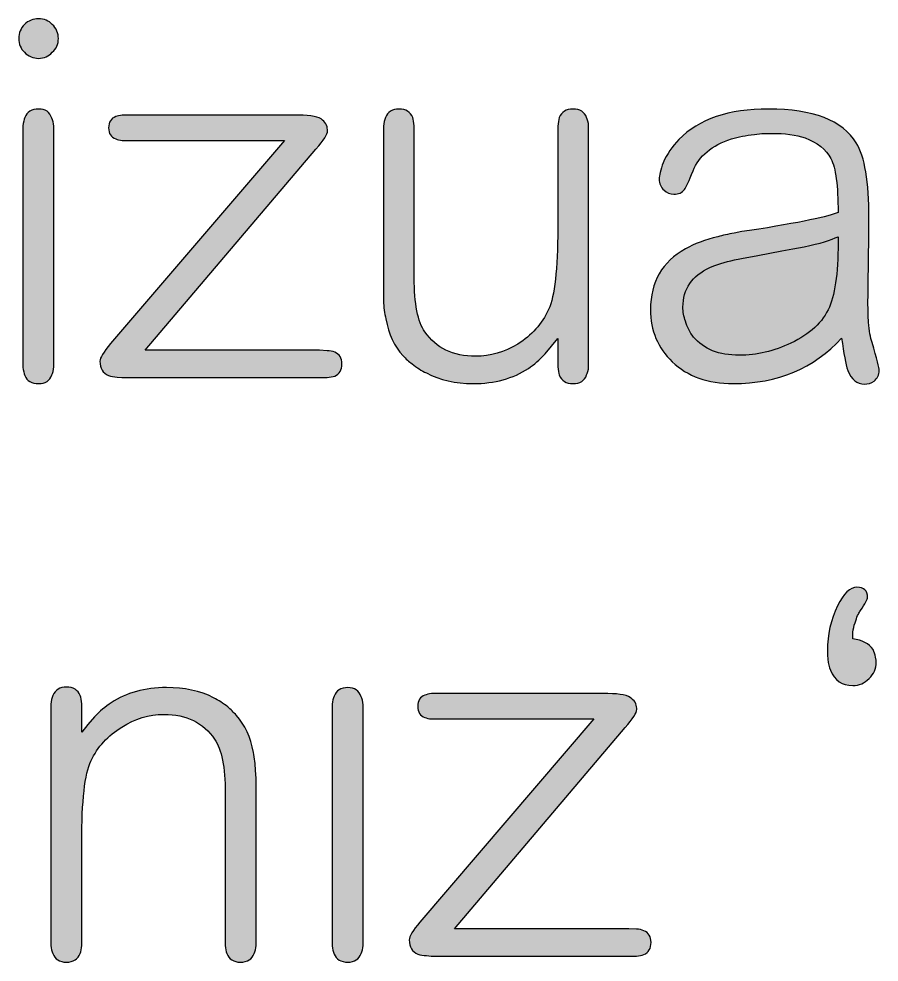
# Model space of a CAD drawing. Header units: centimetres. Extents: x -18.6 to 18.8, y -13 to 11.8.
# Drawn here: x -12.223 to -11.633, y -11.728 to -11.082 of the extents above; entities that cross this region are included whole.
import ezdxf

# ---------------------------------------------------------------- set-up
doc = ezdxf.new("R2010")
doc.units = ezdxf.units.CM
doc.header["$MEASUREMENT"] = 0
doc.layers.add('Layer 1', color=7, linetype='Continuous')

msp = doc.modelspace()

# ---------------------------------------------------------------- hatches: boundary and pattern name
at = {"layer": 'Layer 1', "true_color": 0x373435}
h = msp.add_hatch(color=250, dxfattribs=at)
edge = h.paths.add_edge_path()
edge.add_spline(control_points=[(-12.19565, -11.09508), (-12.19565, -11.09878), (-12.19705, -11.10191), (-12.19983, -11.10446), (-12.20238, -11.10723), (-12.20549, -11.10862), (-12.2092, -11.10862), (-12.21292, -11.10862), (-12.21616, -11.10723), (-12.21894, -11.10446), (-12.22149, -11.10191), (-12.22276, -11.09878), (-12.22276, -11.09508), (-12.22276, -11.09114), (-12.22149, -11.0879), (-12.21894, -11.08536), (-12.21616, -11.08281), (-12.21292, -11.08154), (-12.2092, -11.08154), (-12.20549, -11.08154), (-12.20238, -11.08281), (-12.19983, -11.08536), (-12.19705, -11.08814), (-12.19565, -11.09138), (-12.19565, -11.09508)], knot_values=[0, 0, 0, 0, 0.125, 0.125, 0.125, 0.25, 0.25, 0.25, 0.375, 0.375, 0.375, 0.5, 0.5, 0.5, 0.625, 0.625, 0.625, 0.75, 0.75, 0.75, 0.875, 0.875, 0.875, 1, 1, 1, 1], degree=3, periodic=1)
h = msp.add_hatch(color=250, dxfattribs=at)
edge = h.paths.add_edge_path()
edge.add_spline(control_points=[(-12.19878, -11.32013), (-12.19902, -11.32245), (-12.19948, -11.32429), (-12.20017, -11.32568), (-12.20156, -11.32962), (-12.20457, -11.33158), (-12.2092, -11.33158), (-12.21408, -11.33158), (-12.2172, -11.32974), (-12.2186, -11.32603), (-12.21929, -11.32442), (-12.21975, -11.32256), (-12.21998, -11.32047), (-12.21998, -11.32047), (-12.21998, -11.15482), (-12.21998, -11.15482), (-12.21975, -11.1525), (-12.21929, -11.15065), (-12.2186, -11.14925), (-12.2172, -11.14532), (-12.21408, -11.14335), (-12.2092, -11.14335), (-12.20457, -11.14335), (-12.20156, -11.14544), (-12.20017, -11.14961), (-12.19948, -11.15099), (-12.19902, -11.15285), (-12.19878, -11.15516), (-12.19878, -11.15516), (-12.19878, -11.32013), (-12.19878, -11.32013)], knot_values=[0, 0, 0, 0, 0.1, 0.1, 0.1, 0.2, 0.2, 0.2, 0.3, 0.3, 0.3, 0.4, 0.4, 0.4, 0.5, 0.5, 0.5, 0.6, 0.6, 0.6, 0.7, 0.7, 0.7, 0.8, 0.8, 0.8, 0.9, 0.9, 0.9, 1, 1, 1, 1], degree=3, periodic=1)
h = msp.add_hatch(color=250, dxfattribs=at)
edge = h.paths.add_edge_path()
edge.add_spline(control_points=[(-12.15187, -11.16488), (-12.15372, -11.16466), (-12.15523, -11.1643), (-12.15638, -11.16385), (-12.15963, -11.16269), (-12.16125, -11.16014), (-12.16125, -11.1562), (-12.16125, -11.15227), (-12.15963, -11.14972), (-12.15638, -11.14856), (-12.15523, -11.1481), (-12.15372, -11.14775), (-12.15187, -11.14752), (-12.15187, -11.14752), (-12.03092, -11.14752), (-12.03092, -11.14752), (-12.02235, -11.14752), (-12.01691, -11.14868), (-12.01459, -11.15099), (-12.01343, -11.15192), (-12.01251, -11.15308), (-12.01181, -11.15446), (-12.01135, -11.15585), (-12.01112, -11.15713), (-12.01112, -11.15829), (-12.01112, -11.16061), (-12.01378, -11.16477), (-12.0191, -11.17079), (-12.0191, -11.17079), (-12.13622, -11.30866), (-12.13622, -11.30866), (-12.13622, -11.30866), (-12.01667, -11.30866), (-12.01667, -11.30866), (-12.01667, -11.30866), (-12.01146, -11.30902), (-12.01146, -11.30902), (-12.00938, -11.30902), (-12.00765, -11.30936), (-12.00626, -11.31006), (-12.00301, -11.31145), (-12.00138, -11.31411), (-12.00138, -11.31805), (-12.00138, -11.32221), (-12.00301, -11.32499), (-12.00626, -11.32638), (-12.00765, -11.32684), (-12.00938, -11.32719), (-12.01146, -11.32742), (-12.01146, -11.32742), (-12.15222, -11.32742), (-12.15222, -11.32742), (-12.15222, -11.32742), (-12.15535, -11.32708), (-12.15535, -11.32708), (-12.15766, -11.32708), (-12.15963, -11.32673), (-12.16125, -11.32603), (-12.16519, -11.32442), (-12.16717, -11.32117), (-12.16717, -11.31631), (-12.16717, -11.314), (-12.16472, -11.30994), (-12.15986, -11.30416), (-12.15986, -11.30416), (-12.04066, -11.16488), (-12.04066, -11.16488), (-12.04066, -11.16488), (-12.15187, -11.16488), (-12.15187, -11.16488)], knot_values=[0, 0, 0, 0, 0.043478, 0.043478, 0.043478, 0.086957, 0.086957, 0.086957, 0.130435, 0.130435, 0.130435, 0.173913, 0.173913, 0.173913, 0.217391, 0.217391, 0.217391, 0.26087, 0.26087, 0.26087, 0.304348, 0.304348, 0.304348, 0.347826, 0.347826, 0.347826, 0.391304, 0.391304, 0.391304, 0.434783, 0.434783, 0.434783, 0.478261, 0.478261, 0.478261, 0.521739, 0.521739, 0.521739, 0.565217, 0.565217, 0.565217, 0.608696, 0.608696, 0.608696, 0.652174, 0.652174, 0.652174, 0.695652, 0.695652, 0.695652, 0.73913, 0.73913, 0.73913, 0.782609, 0.782609, 0.782609, 0.826087, 0.826087, 0.826087, 0.869565, 0.869565, 0.869565, 0.913043, 0.913043, 0.913043, 0.956522, 0.956522, 0.956522, 1, 1, 1, 1], degree=3, periodic=1)
h = msp.add_hatch(color=250, dxfattribs=at)
edge = h.paths.add_edge_path()
edge.add_spline(control_points=[(-11.97288, -11.15516), (-11.97265, -11.15285), (-11.97219, -11.15088), (-11.97149, -11.14925), (-11.96988, -11.14532), (-11.96675, -11.14335), (-11.96211, -11.14335), (-11.95748, -11.14335), (-11.95435, -11.14532), (-11.95273, -11.14925), (-11.95227, -11.15065), (-11.95192, -11.1525), (-11.95169, -11.15482), (-11.95169, -11.15482), (-11.95169, -11.259), (-11.95169, -11.259), (-11.95169, -11.27683), (-11.94925, -11.28922), (-11.94439, -11.29616), (-11.93674, -11.30728), (-11.92515, -11.31284), (-11.90964, -11.31284), (-11.89944, -11.31284), (-11.88983, -11.31006), (-11.88078, -11.3045), (-11.87129, -11.29848), (-11.86422, -11.29061), (-11.85958, -11.28088), (-11.85542, -11.27163), (-11.85333, -11.2531), (-11.85333, -11.22532), (-11.85333, -11.22532), (-11.85333, -11.15516), (-11.85333, -11.15516), (-11.8531, -11.15285), (-11.85276, -11.15088), (-11.85229, -11.14925), (-11.85067, -11.14532), (-11.84755, -11.14335), (-11.8429, -11.14335), (-11.83804, -11.14335), (-11.83491, -11.14532), (-11.83353, -11.14925), (-11.83283, -11.15065), (-11.83237, -11.1525), (-11.83214, -11.15482), (-11.83214, -11.15482), (-11.83214, -11.32013), (-11.83214, -11.32013), (-11.83237, -11.32245), (-11.83283, -11.32429), (-11.83353, -11.32568), (-11.83491, -11.32962), (-11.83804, -11.33158), (-11.8429, -11.33158), (-11.84755, -11.33158), (-11.85067, -11.32962), (-11.85229, -11.32568), (-11.85276, -11.32429), (-11.8531, -11.32245), (-11.85333, -11.32013), (-11.85333, -11.32013), (-11.85333, -11.30068), (-11.85333, -11.30068), (-11.85333, -11.30068), (-11.8575, -11.30589), (-11.8575, -11.30589), (-11.8575, -11.30589), (-11.86203, -11.3111), (-11.86203, -11.3111), (-11.86573, -11.31527), (-11.86955, -11.31863), (-11.87348, -11.32117), (-11.88391, -11.32811), (-11.89655, -11.33158), (-11.91137, -11.33158), (-11.92342, -11.33158), (-11.93408, -11.32916), (-11.94334, -11.32429), (-11.94682, -11.32268), (-11.95006, -11.32059), (-11.95308, -11.31805), (-11.9554, -11.31642), (-11.95748, -11.31457), (-11.95933, -11.31248), (-11.96536, -11.30624), (-11.9693, -11.29779), (-11.97115, -11.28713), (-11.97207, -11.28343), (-11.97265, -11.27926), (-11.97288, -11.27463), (-11.97288, -11.27463), (-11.97288, -11.15516), (-11.97288, -11.15516)], knot_values=[0, 0, 0, 0, 0.032258, 0.032258, 0.032258, 0.064516, 0.064516, 0.064516, 0.096774, 0.096774, 0.096774, 0.129032, 0.129032, 0.129032, 0.16129, 0.16129, 0.16129, 0.193548, 0.193548, 0.193548, 0.225806, 0.225806, 0.225806, 0.258065, 0.258065, 0.258065, 0.290323, 0.290323, 0.290323, 0.322581, 0.322581, 0.322581, 0.354839, 0.354839, 0.354839, 0.387097, 0.387097, 0.387097, 0.419355, 0.419355, 0.419355, 0.451613, 0.451613, 0.451613, 0.483871, 0.483871, 0.483871, 0.516129, 0.516129, 0.516129, 0.548387, 0.548387, 0.548387, 0.580645, 0.580645, 0.580645, 0.612903, 0.612903, 0.612903, 0.645161, 0.645161, 0.645161, 0.677419, 0.677419, 0.677419, 0.709677, 0.709677, 0.709677, 0.741935, 0.741935, 0.741935, 0.774194, 0.774194, 0.774194, 0.806452, 0.806452, 0.806452, 0.83871, 0.83871, 0.83871, 0.870968, 0.870968, 0.870968, 0.903226, 0.903226, 0.903226, 0.935484, 0.935484, 0.935484, 0.967742, 0.967742, 0.967742, 1, 1, 1, 1], degree=3, periodic=1)
h = msp.add_hatch(color=250, dxfattribs=at)
edge = h.paths.add_edge_path()
edge.add_spline(control_points=[(-11.66115, -11.2142), (-11.66115, -11.19591), (-11.66277, -11.18364), (-11.66601, -11.17738), (-11.66948, -11.17091), (-11.6754, -11.16616), (-11.68374, -11.16315), (-11.68999, -11.16106), (-11.69763, -11.16003), (-11.70668, -11.16003), (-11.70668, -11.16003), (-11.71189, -11.16003), (-11.71189, -11.16003), (-11.71397, -11.16025), (-11.71617, -11.16049), (-11.71849, -11.16072), (-11.72428, -11.16141), (-11.7295, -11.16246), (-11.73413, -11.16385), (-11.7478, -11.16824), (-11.7566, -11.17554), (-11.76054, -11.18572), (-11.76333, -11.19267), (-11.7653, -11.19695), (-11.76645, -11.19858), (-11.76807, -11.20066), (-11.77051, -11.2017), (-11.77376, -11.2017), (-11.7763, -11.2017), (-11.7785, -11.20077), (-11.78036, -11.19892), (-11.78267, -11.19707), (-11.78383, -11.19453), (-11.78383, -11.19128), (-11.78383, -11.19012), (-11.7836, -11.18862), (-11.78313, -11.18677), (-11.78267, -11.18469), (-11.78197, -11.18248), (-11.78105, -11.18017), (-11.7785, -11.17438), (-11.77491, -11.16906), (-11.77027, -11.16419), (-11.7566, -11.1503), (-11.7361, -11.14335), (-11.70876, -11.14335), (-11.67817, -11.14335), (-11.65814, -11.15111), (-11.64864, -11.16662), (-11.64285, -11.17588), (-11.63995, -11.19314), (-11.63995, -11.21837), (-11.63995, -11.22138), (-11.64006, -11.23099), (-11.64029, -11.24719), (-11.64053, -11.2634), (-11.64064, -11.2729), (-11.64064, -11.27567), (-11.64064, -11.281), (-11.64053, -11.28563), (-11.64029, -11.28956), (-11.63983, -11.29535), (-11.63901, -11.29998), (-11.63786, -11.30345), (-11.63462, -11.31457), (-11.633, -11.32094), (-11.633, -11.32256), (-11.633, -11.32557), (-11.63416, -11.328), (-11.63647, -11.32985), (-11.63856, -11.33124), (-11.64075, -11.33194), (-11.64308, -11.33194), (-11.64817, -11.33194), (-11.65199, -11.32881), (-11.65454, -11.32256), (-11.65593, -11.31839), (-11.65732, -11.31098), (-11.65871, -11.30034), (-11.67772, -11.32117), (-11.70251, -11.33158), (-11.73309, -11.33158), (-11.75047, -11.33158), (-11.76436, -11.32661), (-11.77479, -11.31666), (-11.78475, -11.30716), (-11.78974, -11.29524), (-11.78974, -11.28088), (-11.78974, -11.2619), (-11.78174, -11.24801), (-11.76575, -11.23921), (-11.75973, -11.23574), (-11.75232, -11.23296), (-11.74351, -11.23087), (-11.74026, -11.22995), (-11.73657, -11.22914), (-11.73239, -11.22845), (-11.73239, -11.22845), (-11.72717, -11.2274), (-11.72717, -11.2274), (-11.72717, -11.2274), (-11.72196, -11.22671), (-11.72196, -11.22671), (-11.68699, -11.22114), (-11.66671, -11.21698), (-11.66115, -11.2142)], knot_values=[0, 0, 0, 0, 0.028571, 0.028571, 0.028571, 0.057143, 0.057143, 0.057143, 0.085714, 0.085714, 0.085714, 0.114286, 0.114286, 0.114286, 0.142857, 0.142857, 0.142857, 0.171429, 0.171429, 0.171429, 0.2, 0.2, 0.2, 0.228571, 0.228571, 0.228571, 0.257143, 0.257143, 0.257143, 0.285714, 0.285714, 0.285714, 0.314286, 0.314286, 0.314286, 0.342857, 0.342857, 0.342857, 0.371429, 0.371429, 0.371429, 0.4, 0.4, 0.4, 0.428571, 0.428571, 0.428571, 0.457143, 0.457143, 0.457143, 0.485714, 0.485714, 0.485714, 0.514286, 0.514286, 0.514286, 0.542857, 0.542857, 0.542857, 0.571429, 0.571429, 0.571429, 0.6, 0.6, 0.6, 0.628571, 0.628571, 0.628571, 0.657143, 0.657143, 0.657143, 0.685714, 0.685714, 0.685714, 0.714286, 0.714286, 0.714286, 0.742857, 0.742857, 0.742857, 0.771429, 0.771429, 0.771429, 0.8, 0.8, 0.8, 0.828571, 0.828571, 0.828571, 0.857143, 0.857143, 0.857143, 0.885714, 0.885714, 0.885714, 0.914286, 0.914286, 0.914286, 0.942857, 0.942857, 0.942857, 0.971429, 0.971429, 0.971429, 1, 1, 1, 1], degree=3, periodic=1)
h = msp.add_hatch(color=250, dxfattribs=at)
edge = h.paths.add_edge_path()
edge.add_spline(control_points=[(-11.66115, -11.23087), (-11.66578, -11.23319), (-11.67354, -11.2355), (-11.68443, -11.23782), (-11.68443, -11.23782), (-11.69208, -11.23921), (-11.69208, -11.23921), (-11.69208, -11.23921), (-11.69972, -11.24059), (-11.69972, -11.24059), (-11.69972, -11.24059), (-11.71606, -11.24372), (-11.71606, -11.24372), (-11.71606, -11.24372), (-11.71988, -11.24442), (-11.71988, -11.24442), (-11.71988, -11.24442), (-11.7237, -11.24511), (-11.7237, -11.24511), (-11.7237, -11.24511), (-11.73205, -11.24685), (-11.73205, -11.24685), (-11.73899, -11.24824), (-11.74468, -11.24998), (-11.74908, -11.25206), (-11.76136, -11.25761), (-11.76749, -11.26664), (-11.76749, -11.27914), (-11.76749, -11.28239), (-11.76691, -11.28563), (-11.76575, -11.28887), (-11.7646, -11.29281), (-11.76275, -11.2964), (-11.7602, -11.29964), (-11.75324, -11.30797), (-11.74281, -11.31214), (-11.72891, -11.31214), (-11.71688, -11.31214), (-11.70505, -11.30936), (-11.69347, -11.30381), (-11.68049, -11.29779), (-11.67169, -11.28956), (-11.66705, -11.27914), (-11.66289, -11.26919), (-11.66092, -11.2531), (-11.66115, -11.23087)], knot_values=[0, 0, 0, 0, 0.066667, 0.066667, 0.066667, 0.133333, 0.133333, 0.133333, 0.2, 0.2, 0.2, 0.266667, 0.266667, 0.266667, 0.333333, 0.333333, 0.333333, 0.4, 0.4, 0.4, 0.466667, 0.466667, 0.466667, 0.533333, 0.533333, 0.533333, 0.6, 0.6, 0.6, 0.666667, 0.666667, 0.666667, 0.733333, 0.733333, 0.733333, 0.8, 0.8, 0.8, 0.866667, 0.866667, 0.866667, 0.933333, 0.933333, 0.933333, 1, 1, 1, 1], degree=3, periodic=1)
h = msp.add_hatch(color=250, dxfattribs=at)
edge = h.paths.add_edge_path()
edge.add_spline(control_points=[(-11.65105, -11.50662), (-11.64457, -11.50732), (-11.63993, -11.50975), (-11.63714, -11.51392), (-11.63645, -11.51554), (-11.63588, -11.51728), (-11.63541, -11.51913), (-11.63541, -11.51913), (-11.63506, -11.52121), (-11.63506, -11.52121), (-11.63506, -11.52121), (-11.63506, -11.5226), (-11.63506, -11.5226), (-11.63506, -11.527), (-11.63669, -11.5307), (-11.63993, -11.53371), (-11.64294, -11.53696), (-11.64665, -11.53857), (-11.65105, -11.53857), (-11.65847, -11.53857), (-11.66356, -11.5351), (-11.66634, -11.52815), (-11.66727, -11.52607), (-11.66784, -11.52352), (-11.66808, -11.52052), (-11.66831, -11.51936), (-11.66842, -11.5182), (-11.66842, -11.51704), (-11.66842, -11.51704), (-11.66842, -11.51496), (-11.66842, -11.51496), (-11.66842, -11.50362), (-11.66611, -11.49331), (-11.66148, -11.48405), (-11.65731, -11.47549), (-11.6529, -11.4712), (-11.64826, -11.4712), (-11.64341, -11.4712), (-11.64096, -11.47352), (-11.64096, -11.47815), (-11.64096, -11.47931), (-11.6426, -11.48231), (-11.64584, -11.48718), (-11.6463, -11.48787), (-11.64676, -11.48868), (-11.64723, -11.4896), (-11.64792, -11.491), (-11.6485, -11.4925), (-11.64897, -11.49412), (-11.65058, -11.49829), (-11.65128, -11.50246), (-11.65105, -11.50662)], knot_values=[0, 0, 0, 0, 0.058824, 0.058824, 0.058824, 0.117647, 0.117647, 0.117647, 0.176471, 0.176471, 0.176471, 0.235294, 0.235294, 0.235294, 0.294118, 0.294118, 0.294118, 0.352941, 0.352941, 0.352941, 0.411765, 0.411765, 0.411765, 0.470588, 0.470588, 0.470588, 0.529412, 0.529412, 0.529412, 0.588235, 0.588235, 0.588235, 0.647059, 0.647059, 0.647059, 0.705882, 0.705882, 0.705882, 0.764706, 0.764706, 0.764706, 0.823529, 0.823529, 0.823529, 0.882353, 0.882353, 0.882353, 0.941176, 0.941176, 0.941176, 1, 1, 1, 1], degree=3, periodic=1)
h = msp.add_hatch(color=250, dxfattribs=at)
edge = h.paths.add_edge_path()
edge.add_spline(control_points=[(-12.0601, -11.71674), (-12.06033, -11.71906), (-12.06079, -11.7209), (-12.06149, -11.7223), (-12.06287, -11.72624), (-12.06601, -11.7282), (-12.07087, -11.7282), (-12.07551, -11.7282), (-12.07863, -11.72624), (-12.08026, -11.7223), (-12.08072, -11.7209), (-12.08107, -11.71906), (-12.0813, -11.71674), (-12.0813, -11.71674), (-12.0813, -11.6122), (-12.0813, -11.6122), (-12.0813, -11.59461), (-12.08373, -11.58233), (-12.0886, -11.57539), (-12.09624, -11.56404), (-12.10782, -11.55838), (-12.12336, -11.55838), (-12.13354, -11.55838), (-12.14316, -11.56127), (-12.1522, -11.56706), (-12.16169, -11.57284), (-12.16876, -11.5806), (-12.17339, -11.59033), (-12.17757, -11.59912), (-12.17965, -11.61764), (-12.17965, -11.64589), (-12.17965, -11.64589), (-12.17965, -11.71674), (-12.17965, -11.71674), (-12.17988, -11.71906), (-12.18023, -11.7209), (-12.18069, -11.7223), (-12.18232, -11.72624), (-12.18545, -11.7282), (-12.19008, -11.7282), (-12.19494, -11.7282), (-12.19807, -11.72624), (-12.19946, -11.7223), (-12.20016, -11.7209), (-12.20062, -11.71906), (-12.20085, -11.71674), (-12.20085, -11.71674), (-12.20085, -11.55143), (-12.20085, -11.55143), (-12.20062, -11.54911), (-12.20016, -11.54714), (-12.19946, -11.54552), (-12.19785, -11.54159), (-12.19471, -11.53962), (-12.19008, -11.53962), (-12.18545, -11.53962), (-12.18232, -11.54159), (-12.18069, -11.54552), (-12.18023, -11.54691), (-12.17988, -11.54876), (-12.17965, -11.55107), (-12.17965, -11.55107), (-12.17965, -11.57052), (-12.17965, -11.57052), (-12.17965, -11.57052), (-12.17548, -11.56532), (-12.17548, -11.56532), (-12.17548, -11.56532), (-12.17097, -11.56011), (-12.17097, -11.56011), (-12.16726, -11.55617), (-12.16343, -11.55293), (-12.15949, -11.55038), (-12.14906, -11.54344), (-12.13644, -11.53996), (-12.12161, -11.53996), (-12.10933, -11.53996), (-12.09856, -11.54228), (-12.08929, -11.54691), (-12.08581, -11.54876), (-12.08257, -11.55085), (-12.07957, -11.55317), (-12.07748, -11.55502), (-12.07551, -11.55699), (-12.07365, -11.55907), (-12.06787, -11.56555), (-12.06392, -11.574), (-12.06184, -11.58442), (-12.06114, -11.58836), (-12.06068, -11.59252), (-12.06044, -11.59693), (-12.06044, -11.59693), (-12.0601, -11.60214), (-12.0601, -11.60214), (-12.0601, -11.60214), (-12.0601, -11.71674), (-12.0601, -11.71674)], knot_values=[0, 0, 0, 0, 0.03125, 0.03125, 0.03125, 0.0625, 0.0625, 0.0625, 0.09375, 0.09375, 0.09375, 0.125, 0.125, 0.125, 0.15625, 0.15625, 0.15625, 0.1875, 0.1875, 0.1875, 0.21875, 0.21875, 0.21875, 0.25, 0.25, 0.25, 0.28125, 0.28125, 0.28125, 0.3125, 0.3125, 0.3125, 0.34375, 0.34375, 0.34375, 0.375, 0.375, 0.375, 0.40625, 0.40625, 0.40625, 0.4375, 0.4375, 0.4375, 0.46875, 0.46875, 0.46875, 0.5, 0.5, 0.5, 0.53125, 0.53125, 0.53125, 0.5625, 0.5625, 0.5625, 0.59375, 0.59375, 0.59375, 0.625, 0.625, 0.625, 0.65625, 0.65625, 0.65625, 0.6875, 0.6875, 0.6875, 0.71875, 0.71875, 0.71875, 0.75, 0.75, 0.75, 0.78125, 0.78125, 0.78125, 0.8125, 0.8125, 0.8125, 0.84375, 0.84375, 0.84375, 0.875, 0.875, 0.875, 0.90625, 0.90625, 0.90625, 0.9375, 0.9375, 0.9375, 0.96875, 0.96875, 0.96875, 1, 1, 1, 1], degree=3, periodic=1)
h = msp.add_hatch(color=250, dxfattribs=at)
edge = h.paths.add_edge_path()
edge.add_spline(control_points=[(-11.98677, -11.71674), (-11.987, -11.71906), (-11.98747, -11.7209), (-11.98816, -11.7223), (-11.98955, -11.72624), (-11.99257, -11.7282), (-11.9972, -11.7282), (-12.00206, -11.7282), (-12.00519, -11.72635), (-12.00659, -11.72264), (-12.00728, -11.72103), (-12.00775, -11.71917), (-12.00797, -11.71709), (-12.00797, -11.71709), (-12.00797, -11.55143), (-12.00797, -11.55143), (-12.00775, -11.54911), (-12.00728, -11.54726), (-12.00659, -11.54587), (-12.00519, -11.54193), (-12.00206, -11.53996), (-11.9972, -11.53996), (-11.99257, -11.53996), (-11.98955, -11.54205), (-11.98816, -11.54622), (-11.98747, -11.5476), (-11.987, -11.54946), (-11.98677, -11.55178), (-11.98677, -11.55178), (-11.98677, -11.71674), (-11.98677, -11.71674)], knot_values=[0, 0, 0, 0, 0.1, 0.1, 0.1, 0.2, 0.2, 0.2, 0.3, 0.3, 0.3, 0.4, 0.4, 0.4, 0.5, 0.5, 0.5, 0.6, 0.6, 0.6, 0.7, 0.7, 0.7, 0.8, 0.8, 0.8, 0.9, 0.9, 0.9, 1, 1, 1, 1], degree=3, periodic=1)
h = msp.add_hatch(color=250, dxfattribs=at)
edge = h.paths.add_edge_path()
edge.add_spline(control_points=[(-11.93986, -11.56149), (-11.94171, -11.56127), (-11.94321, -11.56092), (-11.94437, -11.56046), (-11.94762, -11.5593), (-11.94924, -11.55675), (-11.94924, -11.55281), (-11.94924, -11.54888), (-11.94762, -11.54633), (-11.94437, -11.54517), (-11.94321, -11.54471), (-11.94171, -11.54436), (-11.93986, -11.54413), (-11.93986, -11.54413), (-11.81892, -11.54413), (-11.81892, -11.54413), (-11.81034, -11.54413), (-11.8049, -11.54529), (-11.80259, -11.5476), (-11.80142, -11.54854), (-11.8005, -11.54969), (-11.79979, -11.55107), (-11.79934, -11.55247), (-11.7991, -11.55375), (-11.7991, -11.5549), (-11.7991, -11.55722), (-11.80176, -11.56138), (-11.8071, -11.5674), (-11.8071, -11.5674), (-11.92422, -11.70528), (-11.92422, -11.70528), (-11.92422, -11.70528), (-11.80467, -11.70528), (-11.80467, -11.70528), (-11.80467, -11.70528), (-11.79945, -11.70563), (-11.79945, -11.70563), (-11.79737, -11.70563), (-11.79563, -11.70598), (-11.79424, -11.70667), (-11.791, -11.70806), (-11.78938, -11.71072), (-11.78938, -11.71466), (-11.78938, -11.71882), (-11.791, -11.72161), (-11.79424, -11.72299), (-11.79563, -11.72345), (-11.79737, -11.7238), (-11.79945, -11.72403), (-11.79945, -11.72403), (-11.9402, -11.72403), (-11.9402, -11.72403), (-11.9402, -11.72403), (-11.94333, -11.72369), (-11.94333, -11.72369), (-11.94565, -11.72369), (-11.94762, -11.72334), (-11.94924, -11.72264), (-11.95318, -11.72103), (-11.95515, -11.71778), (-11.95515, -11.71292), (-11.95515, -11.71061), (-11.95272, -11.70655), (-11.94784, -11.70077), (-11.94784, -11.70077), (-11.82865, -11.56149), (-11.82865, -11.56149), (-11.82865, -11.56149), (-11.93986, -11.56149), (-11.93986, -11.56149)], knot_values=[0, 0, 0, 0, 0.043478, 0.043478, 0.043478, 0.086957, 0.086957, 0.086957, 0.130435, 0.130435, 0.130435, 0.173913, 0.173913, 0.173913, 0.217391, 0.217391, 0.217391, 0.26087, 0.26087, 0.26087, 0.304348, 0.304348, 0.304348, 0.347826, 0.347826, 0.347826, 0.391304, 0.391304, 0.391304, 0.434783, 0.434783, 0.434783, 0.478261, 0.478261, 0.478261, 0.521739, 0.521739, 0.521739, 0.565217, 0.565217, 0.565217, 0.608696, 0.608696, 0.608696, 0.652174, 0.652174, 0.652174, 0.695652, 0.695652, 0.695652, 0.73913, 0.73913, 0.73913, 0.782609, 0.782609, 0.782609, 0.826087, 0.826087, 0.826087, 0.869565, 0.869565, 0.869565, 0.913043, 0.913043, 0.913043, 0.956522, 0.956522, 0.956522, 1, 1, 1, 1], degree=3, periodic=1)

# ---------------------------------------------------------------- linework, layer by layer
at = {"layer": 'Layer 1', "color": 250}
for points, knots in [([(-12.19565, -11.09508), (-12.19565, -11.09878), (-12.19705, -11.10191), (-12.19983, -11.10446), (-12.20238, -11.10723), (-12.20549, -11.10862), (-12.2092, -11.10862), (-12.21292, -11.10862), (-12.21616, -11.10723), (-12.21894, -11.10446), (-12.22149, -11.10191), (-12.22276, -11.09878), (-12.22276, -11.09508), (-12.22276, -11.09114), (-12.22149, -11.0879), (-12.21894, -11.08536), (-12.21616, -11.08281), (-12.21292, -11.08154), (-12.2092, -11.08154), (-12.20549, -11.08154), (-12.20238, -11.08281), (-12.19983, -11.08536), (-12.19705, -11.08814), (-12.19565, -11.09138), (-12.19565, -11.09508)], [0, 0, 0, 0, 0.125, 0.125, 0.125, 0.25, 0.25, 0.25, 0.375, 0.375, 0.375, 0.5, 0.5, 0.5, 0.625, 0.625, 0.625, 0.75, 0.75, 0.75, 0.875, 0.875, 0.875, 1, 1, 1, 1]), ([(-12.19878, -11.32013), (-12.19902, -11.32245), (-12.19948, -11.32429), (-12.20017, -11.32568), (-12.20156, -11.32962), (-12.20457, -11.33158), (-12.2092, -11.33158), (-12.21408, -11.33158), (-12.2172, -11.32974), (-12.2186, -11.32603), (-12.21929, -11.32442), (-12.21975, -11.32256), (-12.21998, -11.32047), (-12.21998, -11.32047), (-12.21998, -11.15482), (-12.21998, -11.15482), (-12.21975, -11.1525), (-12.21929, -11.15065), (-12.2186, -11.14925), (-12.2172, -11.14532), (-12.21408, -11.14335), (-12.2092, -11.14335), (-12.20457, -11.14335), (-12.20156, -11.14544), (-12.20017, -11.14961), (-12.19948, -11.15099), (-12.19902, -11.15285), (-12.19878, -11.15516), (-12.19878, -11.15516), (-12.19878, -11.32013), (-12.19878, -11.32013)], [0, 0, 0, 0, 0.1, 0.1, 0.1, 0.2, 0.2, 0.2, 0.3, 0.3, 0.3, 0.4, 0.4, 0.4, 0.5, 0.5, 0.5, 0.6, 0.6, 0.6, 0.7, 0.7, 0.7, 0.8, 0.8, 0.8, 0.9, 0.9, 0.9, 1, 1, 1, 1]), ([(-12.15187, -11.16488), (-12.15372, -11.16466), (-12.15523, -11.1643), (-12.15638, -11.16385), (-12.15963, -11.16269), (-12.16125, -11.16014), (-12.16125, -11.1562), (-12.16125, -11.15227), (-12.15963, -11.14972), (-12.15638, -11.14856), (-12.15523, -11.1481), (-12.15372, -11.14775), (-12.15187, -11.14752), (-12.15187, -11.14752), (-12.03092, -11.14752), (-12.03092, -11.14752), (-12.02235, -11.14752), (-12.01691, -11.14868), (-12.01459, -11.15099), (-12.01343, -11.15192), (-12.01251, -11.15308), (-12.01181, -11.15446), (-12.01135, -11.15585), (-12.01112, -11.15713), (-12.01112, -11.15829), (-12.01112, -11.16061), (-12.01378, -11.16477), (-12.0191, -11.17079), (-12.0191, -11.17079), (-12.13622, -11.30866), (-12.13622, -11.30866), (-12.13622, -11.30866), (-12.01667, -11.30866), (-12.01667, -11.30866), (-12.01667, -11.30866), (-12.01146, -11.30902), (-12.01146, -11.30902), (-12.00938, -11.30902), (-12.00765, -11.30936), (-12.00626, -11.31006), (-12.00301, -11.31145), (-12.00138, -11.31411), (-12.00138, -11.31805), (-12.00138, -11.32221), (-12.00301, -11.32499), (-12.00626, -11.32638), (-12.00765, -11.32684), (-12.00938, -11.32719), (-12.01146, -11.32742), (-12.01146, -11.32742), (-12.15222, -11.32742), (-12.15222, -11.32742), (-12.15222, -11.32742), (-12.15535, -11.32708), (-12.15535, -11.32708), (-12.15766, -11.32708), (-12.15963, -11.32673), (-12.16125, -11.32603), (-12.16519, -11.32442), (-12.16717, -11.32117), (-12.16717, -11.31631), (-12.16717, -11.314), (-12.16472, -11.30994), (-12.15986, -11.30416), (-12.15986, -11.30416), (-12.04066, -11.16488), (-12.04066, -11.16488), (-12.04066, -11.16488), (-12.15187, -11.16488), (-12.15187, -11.16488)], [0, 0, 0, 0, 0.043478, 0.043478, 0.043478, 0.086957, 0.086957, 0.086957, 0.130435, 0.130435, 0.130435, 0.173913, 0.173913, 0.173913, 0.217391, 0.217391, 0.217391, 0.26087, 0.26087, 0.26087, 0.304348, 0.304348, 0.304348, 0.347826, 0.347826, 0.347826, 0.391304, 0.391304, 0.391304, 0.434783, 0.434783, 0.434783, 0.478261, 0.478261, 0.478261, 0.521739, 0.521739, 0.521739, 0.565217, 0.565217, 0.565217, 0.608696, 0.608696, 0.608696, 0.652174, 0.652174, 0.652174, 0.695652, 0.695652, 0.695652, 0.73913, 0.73913, 0.73913, 0.782609, 0.782609, 0.782609, 0.826087, 0.826087, 0.826087, 0.869565, 0.869565, 0.869565, 0.913043, 0.913043, 0.913043, 0.956522, 0.956522, 0.956522, 1, 1, 1, 1]), ([(-11.97288, -11.15516), (-11.97265, -11.15285), (-11.97219, -11.15088), (-11.97149, -11.14925), (-11.96988, -11.14532), (-11.96675, -11.14335), (-11.96211, -11.14335), (-11.95748, -11.14335), (-11.95435, -11.14532), (-11.95273, -11.14925), (-11.95227, -11.15065), (-11.95192, -11.1525), (-11.95169, -11.15482), (-11.95169, -11.15482), (-11.95169, -11.259), (-11.95169, -11.259), (-11.95169, -11.27683), (-11.94925, -11.28922), (-11.94439, -11.29616), (-11.93674, -11.30728), (-11.92515, -11.31284), (-11.90964, -11.31284), (-11.89944, -11.31284), (-11.88983, -11.31006), (-11.88078, -11.3045), (-11.87129, -11.29848), (-11.86422, -11.29061), (-11.85958, -11.28088), (-11.85542, -11.27163), (-11.85333, -11.2531), (-11.85333, -11.22532), (-11.85333, -11.22532), (-11.85333, -11.15516), (-11.85333, -11.15516), (-11.8531, -11.15285), (-11.85276, -11.15088), (-11.85229, -11.14925), (-11.85067, -11.14532), (-11.84755, -11.14335), (-11.8429, -11.14335), (-11.83804, -11.14335), (-11.83491, -11.14532), (-11.83353, -11.14925), (-11.83283, -11.15065), (-11.83237, -11.1525), (-11.83214, -11.15482), (-11.83214, -11.15482), (-11.83214, -11.32013), (-11.83214, -11.32013), (-11.83237, -11.32245), (-11.83283, -11.32429), (-11.83353, -11.32568), (-11.83491, -11.32962), (-11.83804, -11.33158), (-11.8429, -11.33158), (-11.84755, -11.33158), (-11.85067, -11.32962), (-11.85229, -11.32568), (-11.85276, -11.32429), (-11.8531, -11.32245), (-11.85333, -11.32013), (-11.85333, -11.32013), (-11.85333, -11.30068), (-11.85333, -11.30068), (-11.85333, -11.30068), (-11.8575, -11.30589), (-11.8575, -11.30589), (-11.8575, -11.30589), (-11.86203, -11.3111), (-11.86203, -11.3111), (-11.86573, -11.31527), (-11.86955, -11.31863), (-11.87348, -11.32117), (-11.88391, -11.32811), (-11.89655, -11.33158), (-11.91137, -11.33158), (-11.92342, -11.33158), (-11.93408, -11.32916), (-11.94334, -11.32429), (-11.94682, -11.32268), (-11.95006, -11.32059), (-11.95308, -11.31805), (-11.9554, -11.31642), (-11.95748, -11.31457), (-11.95933, -11.31248), (-11.96536, -11.30624), (-11.9693, -11.29779), (-11.97115, -11.28713), (-11.97207, -11.28343), (-11.97265, -11.27926), (-11.97288, -11.27463), (-11.97288, -11.27463), (-11.97288, -11.15516), (-11.97288, -11.15516)], [0, 0, 0, 0, 0.032258, 0.032258, 0.032258, 0.064516, 0.064516, 0.064516, 0.096774, 0.096774, 0.096774, 0.129032, 0.129032, 0.129032, 0.16129, 0.16129, 0.16129, 0.193548, 0.193548, 0.193548, 0.225806, 0.225806, 0.225806, 0.258065, 0.258065, 0.258065, 0.290323, 0.290323, 0.290323, 0.322581, 0.322581, 0.322581, 0.354839, 0.354839, 0.354839, 0.387097, 0.387097, 0.387097, 0.419355, 0.419355, 0.419355, 0.451613, 0.451613, 0.451613, 0.483871, 0.483871, 0.483871, 0.516129, 0.516129, 0.516129, 0.548387, 0.548387, 0.548387, 0.580645, 0.580645, 0.580645, 0.612903, 0.612903, 0.612903, 0.645161, 0.645161, 0.645161, 0.677419, 0.677419, 0.677419, 0.709677, 0.709677, 0.709677, 0.741935, 0.741935, 0.741935, 0.774194, 0.774194, 0.774194, 0.806452, 0.806452, 0.806452, 0.83871, 0.83871, 0.83871, 0.870968, 0.870968, 0.870968, 0.903226, 0.903226, 0.903226, 0.935484, 0.935484, 0.935484, 0.967742, 0.967742, 0.967742, 1, 1, 1, 1]), ([(-11.66115, -11.2142), (-11.66115, -11.19591), (-11.66277, -11.18364), (-11.66601, -11.17738), (-11.66948, -11.17091), (-11.6754, -11.16616), (-11.68374, -11.16315), (-11.68999, -11.16106), (-11.69763, -11.16003), (-11.70668, -11.16003), (-11.70668, -11.16003), (-11.71189, -11.16003), (-11.71189, -11.16003), (-11.71397, -11.16025), (-11.71617, -11.16049), (-11.71849, -11.16072), (-11.72428, -11.16141), (-11.7295, -11.16246), (-11.73413, -11.16385), (-11.7478, -11.16824), (-11.7566, -11.17554), (-11.76054, -11.18572), (-11.76333, -11.19267), (-11.7653, -11.19695), (-11.76645, -11.19858), (-11.76807, -11.20066), (-11.77051, -11.2017), (-11.77376, -11.2017), (-11.7763, -11.2017), (-11.7785, -11.20077), (-11.78036, -11.19892), (-11.78267, -11.19707), (-11.78383, -11.19453), (-11.78383, -11.19128), (-11.78383, -11.19012), (-11.7836, -11.18862), (-11.78313, -11.18677), (-11.78267, -11.18469), (-11.78197, -11.18248), (-11.78105, -11.18017), (-11.7785, -11.17438), (-11.77491, -11.16906), (-11.77027, -11.16419), (-11.7566, -11.1503), (-11.7361, -11.14335), (-11.70876, -11.14335), (-11.67817, -11.14335), (-11.65814, -11.15111), (-11.64864, -11.16662), (-11.64285, -11.17588), (-11.63995, -11.19314), (-11.63995, -11.21837), (-11.63995, -11.22138), (-11.64006, -11.23099), (-11.64029, -11.24719), (-11.64053, -11.2634), (-11.64064, -11.2729), (-11.64064, -11.27567), (-11.64064, -11.281), (-11.64053, -11.28563), (-11.64029, -11.28956), (-11.63983, -11.29535), (-11.63901, -11.29998), (-11.63786, -11.30345), (-11.63462, -11.31457), (-11.633, -11.32094), (-11.633, -11.32256), (-11.633, -11.32557), (-11.63416, -11.328), (-11.63647, -11.32985), (-11.63856, -11.33124), (-11.64075, -11.33194), (-11.64308, -11.33194), (-11.64817, -11.33194), (-11.65199, -11.32881), (-11.65454, -11.32256), (-11.65593, -11.31839), (-11.65732, -11.31098), (-11.65871, -11.30034), (-11.67772, -11.32117), (-11.70251, -11.33158), (-11.73309, -11.33158), (-11.75047, -11.33158), (-11.76436, -11.32661), (-11.77479, -11.31666), (-11.78475, -11.30716), (-11.78974, -11.29524), (-11.78974, -11.28088), (-11.78974, -11.2619), (-11.78174, -11.24801), (-11.76575, -11.23921), (-11.75973, -11.23574), (-11.75232, -11.23296), (-11.74351, -11.23087), (-11.74026, -11.22995), (-11.73657, -11.22914), (-11.73239, -11.22845), (-11.73239, -11.22845), (-11.72717, -11.2274), (-11.72717, -11.2274), (-11.72717, -11.2274), (-11.72196, -11.22671), (-11.72196, -11.22671), (-11.68699, -11.22114), (-11.66671, -11.21698), (-11.66115, -11.2142)], [0, 0, 0, 0, 0.028571, 0.028571, 0.028571, 0.057143, 0.057143, 0.057143, 0.085714, 0.085714, 0.085714, 0.114286, 0.114286, 0.114286, 0.142857, 0.142857, 0.142857, 0.171429, 0.171429, 0.171429, 0.2, 0.2, 0.2, 0.228571, 0.228571, 0.228571, 0.257143, 0.257143, 0.257143, 0.285714, 0.285714, 0.285714, 0.314286, 0.314286, 0.314286, 0.342857, 0.342857, 0.342857, 0.371429, 0.371429, 0.371429, 0.4, 0.4, 0.4, 0.428571, 0.428571, 0.428571, 0.457143, 0.457143, 0.457143, 0.485714, 0.485714, 0.485714, 0.514286, 0.514286, 0.514286, 0.542857, 0.542857, 0.542857, 0.571429, 0.571429, 0.571429, 0.6, 0.6, 0.6, 0.628571, 0.628571, 0.628571, 0.657143, 0.657143, 0.657143, 0.685714, 0.685714, 0.685714, 0.714286, 0.714286, 0.714286, 0.742857, 0.742857, 0.742857, 0.771429, 0.771429, 0.771429, 0.8, 0.8, 0.8, 0.828571, 0.828571, 0.828571, 0.857143, 0.857143, 0.857143, 0.885714, 0.885714, 0.885714, 0.914286, 0.914286, 0.914286, 0.942857, 0.942857, 0.942857, 0.971429, 0.971429, 0.971429, 1, 1, 1, 1]), ([(-11.66115, -11.23087), (-11.66578, -11.23319), (-11.67354, -11.2355), (-11.68443, -11.23782), (-11.68443, -11.23782), (-11.69208, -11.23921), (-11.69208, -11.23921), (-11.69208, -11.23921), (-11.69972, -11.24059), (-11.69972, -11.24059), (-11.69972, -11.24059), (-11.71606, -11.24372), (-11.71606, -11.24372), (-11.71606, -11.24372), (-11.71988, -11.24442), (-11.71988, -11.24442), (-11.71988, -11.24442), (-11.7237, -11.24511), (-11.7237, -11.24511), (-11.7237, -11.24511), (-11.73205, -11.24685), (-11.73205, -11.24685), (-11.73899, -11.24824), (-11.74468, -11.24998), (-11.74908, -11.25206), (-11.76136, -11.25761), (-11.76749, -11.26664), (-11.76749, -11.27914), (-11.76749, -11.28239), (-11.76691, -11.28563), (-11.76575, -11.28887), (-11.7646, -11.29281), (-11.76275, -11.2964), (-11.7602, -11.29964), (-11.75324, -11.30797), (-11.74281, -11.31214), (-11.72891, -11.31214), (-11.71688, -11.31214), (-11.70505, -11.30936), (-11.69347, -11.30381), (-11.68049, -11.29779), (-11.67169, -11.28956), (-11.66705, -11.27914), (-11.66289, -11.26919), (-11.66092, -11.2531), (-11.66115, -11.23087)], [0, 0, 0, 0, 0.066667, 0.066667, 0.066667, 0.133333, 0.133333, 0.133333, 0.2, 0.2, 0.2, 0.266667, 0.266667, 0.266667, 0.333333, 0.333333, 0.333333, 0.4, 0.4, 0.4, 0.466667, 0.466667, 0.466667, 0.533333, 0.533333, 0.533333, 0.6, 0.6, 0.6, 0.666667, 0.666667, 0.666667, 0.733333, 0.733333, 0.733333, 0.8, 0.8, 0.8, 0.866667, 0.866667, 0.866667, 0.933333, 0.933333, 0.933333, 1, 1, 1, 1]), ([(-11.65105, -11.50662), (-11.64457, -11.50732), (-11.63993, -11.50975), (-11.63714, -11.51392), (-11.63645, -11.51554), (-11.63588, -11.51728), (-11.63541, -11.51913), (-11.63541, -11.51913), (-11.63506, -11.52121), (-11.63506, -11.52121), (-11.63506, -11.52121), (-11.63506, -11.5226), (-11.63506, -11.5226), (-11.63506, -11.527), (-11.63669, -11.5307), (-11.63993, -11.53371), (-11.64294, -11.53696), (-11.64665, -11.53857), (-11.65105, -11.53857), (-11.65847, -11.53857), (-11.66356, -11.5351), (-11.66634, -11.52815), (-11.66727, -11.52607), (-11.66784, -11.52352), (-11.66808, -11.52052), (-11.66831, -11.51936), (-11.66842, -11.5182), (-11.66842, -11.51704), (-11.66842, -11.51704), (-11.66842, -11.51496), (-11.66842, -11.51496), (-11.66842, -11.50362), (-11.66611, -11.49331), (-11.66148, -11.48405), (-11.65731, -11.47549), (-11.6529, -11.4712), (-11.64826, -11.4712), (-11.64341, -11.4712), (-11.64096, -11.47352), (-11.64096, -11.47815), (-11.64096, -11.47931), (-11.6426, -11.48231), (-11.64584, -11.48718), (-11.6463, -11.48787), (-11.64676, -11.48868), (-11.64723, -11.4896), (-11.64792, -11.491), (-11.6485, -11.4925), (-11.64897, -11.49412), (-11.65058, -11.49829), (-11.65128, -11.50246), (-11.65105, -11.50662)], [0, 0, 0, 0, 0.058824, 0.058824, 0.058824, 0.117647, 0.117647, 0.117647, 0.176471, 0.176471, 0.176471, 0.235294, 0.235294, 0.235294, 0.294118, 0.294118, 0.294118, 0.352941, 0.352941, 0.352941, 0.411765, 0.411765, 0.411765, 0.470588, 0.470588, 0.470588, 0.529412, 0.529412, 0.529412, 0.588235, 0.588235, 0.588235, 0.647059, 0.647059, 0.647059, 0.705882, 0.705882, 0.705882, 0.764706, 0.764706, 0.764706, 0.823529, 0.823529, 0.823529, 0.882353, 0.882353, 0.882353, 0.941176, 0.941176, 0.941176, 1, 1, 1, 1]), ([(-12.0601, -11.71674), (-12.06033, -11.71906), (-12.06079, -11.7209), (-12.06149, -11.7223), (-12.06287, -11.72624), (-12.06601, -11.7282), (-12.07087, -11.7282), (-12.07551, -11.7282), (-12.07863, -11.72624), (-12.08026, -11.7223), (-12.08072, -11.7209), (-12.08107, -11.71906), (-12.0813, -11.71674), (-12.0813, -11.71674), (-12.0813, -11.6122), (-12.0813, -11.6122), (-12.0813, -11.59461), (-12.08373, -11.58233), (-12.0886, -11.57539), (-12.09624, -11.56404), (-12.10782, -11.55838), (-12.12336, -11.55838), (-12.13354, -11.55838), (-12.14316, -11.56127), (-12.1522, -11.56706), (-12.16169, -11.57284), (-12.16876, -11.5806), (-12.17339, -11.59033), (-12.17757, -11.59912), (-12.17965, -11.61764), (-12.17965, -11.64589), (-12.17965, -11.64589), (-12.17965, -11.71674), (-12.17965, -11.71674), (-12.17988, -11.71906), (-12.18023, -11.7209), (-12.18069, -11.7223), (-12.18232, -11.72624), (-12.18545, -11.7282), (-12.19008, -11.7282), (-12.19494, -11.7282), (-12.19807, -11.72624), (-12.19946, -11.7223), (-12.20016, -11.7209), (-12.20062, -11.71906), (-12.20085, -11.71674), (-12.20085, -11.71674), (-12.20085, -11.55143), (-12.20085, -11.55143), (-12.20062, -11.54911), (-12.20016, -11.54714), (-12.19946, -11.54552), (-12.19785, -11.54159), (-12.19471, -11.53962), (-12.19008, -11.53962), (-12.18545, -11.53962), (-12.18232, -11.54159), (-12.18069, -11.54552), (-12.18023, -11.54691), (-12.17988, -11.54876), (-12.17965, -11.55107), (-12.17965, -11.55107), (-12.17965, -11.57052), (-12.17965, -11.57052), (-12.17965, -11.57052), (-12.17548, -11.56532), (-12.17548, -11.56532), (-12.17548, -11.56532), (-12.17097, -11.56011), (-12.17097, -11.56011), (-12.16726, -11.55617), (-12.16343, -11.55293), (-12.15949, -11.55038), (-12.14906, -11.54344), (-12.13644, -11.53996), (-12.12161, -11.53996), (-12.10933, -11.53996), (-12.09856, -11.54228), (-12.08929, -11.54691), (-12.08581, -11.54876), (-12.08257, -11.55085), (-12.07957, -11.55317), (-12.07748, -11.55502), (-12.07551, -11.55699), (-12.07365, -11.55907), (-12.06787, -11.56555), (-12.06392, -11.574), (-12.06184, -11.58442), (-12.06114, -11.58836), (-12.06068, -11.59252), (-12.06044, -11.59693), (-12.06044, -11.59693), (-12.0601, -11.60214), (-12.0601, -11.60214), (-12.0601, -11.60214), (-12.0601, -11.71674), (-12.0601, -11.71674)], [0, 0, 0, 0, 0.03125, 0.03125, 0.03125, 0.0625, 0.0625, 0.0625, 0.09375, 0.09375, 0.09375, 0.125, 0.125, 0.125, 0.15625, 0.15625, 0.15625, 0.1875, 0.1875, 0.1875, 0.21875, 0.21875, 0.21875, 0.25, 0.25, 0.25, 0.28125, 0.28125, 0.28125, 0.3125, 0.3125, 0.3125, 0.34375, 0.34375, 0.34375, 0.375, 0.375, 0.375, 0.40625, 0.40625, 0.40625, 0.4375, 0.4375, 0.4375, 0.46875, 0.46875, 0.46875, 0.5, 0.5, 0.5, 0.53125, 0.53125, 0.53125, 0.5625, 0.5625, 0.5625, 0.59375, 0.59375, 0.59375, 0.625, 0.625, 0.625, 0.65625, 0.65625, 0.65625, 0.6875, 0.6875, 0.6875, 0.71875, 0.71875, 0.71875, 0.75, 0.75, 0.75, 0.78125, 0.78125, 0.78125, 0.8125, 0.8125, 0.8125, 0.84375, 0.84375, 0.84375, 0.875, 0.875, 0.875, 0.90625, 0.90625, 0.90625, 0.9375, 0.9375, 0.9375, 0.96875, 0.96875, 0.96875, 1, 1, 1, 1]), ([(-11.98677, -11.71674), (-11.987, -11.71906), (-11.98747, -11.7209), (-11.98816, -11.7223), (-11.98955, -11.72624), (-11.99257, -11.7282), (-11.9972, -11.7282), (-12.00206, -11.7282), (-12.00519, -11.72635), (-12.00659, -11.72264), (-12.00728, -11.72103), (-12.00775, -11.71917), (-12.00797, -11.71709), (-12.00797, -11.71709), (-12.00797, -11.55143), (-12.00797, -11.55143), (-12.00775, -11.54911), (-12.00728, -11.54726), (-12.00659, -11.54587), (-12.00519, -11.54193), (-12.00206, -11.53996), (-11.9972, -11.53996), (-11.99257, -11.53996), (-11.98955, -11.54205), (-11.98816, -11.54622), (-11.98747, -11.5476), (-11.987, -11.54946), (-11.98677, -11.55178), (-11.98677, -11.55178), (-11.98677, -11.71674), (-11.98677, -11.71674)], [0, 0, 0, 0, 0.1, 0.1, 0.1, 0.2, 0.2, 0.2, 0.3, 0.3, 0.3, 0.4, 0.4, 0.4, 0.5, 0.5, 0.5, 0.6, 0.6, 0.6, 0.7, 0.7, 0.7, 0.8, 0.8, 0.8, 0.9, 0.9, 0.9, 1, 1, 1, 1]), ([(-11.93986, -11.56149), (-11.94171, -11.56127), (-11.94321, -11.56092), (-11.94437, -11.56046), (-11.94762, -11.5593), (-11.94924, -11.55675), (-11.94924, -11.55281), (-11.94924, -11.54888), (-11.94762, -11.54633), (-11.94437, -11.54517), (-11.94321, -11.54471), (-11.94171, -11.54436), (-11.93986, -11.54413), (-11.93986, -11.54413), (-11.81892, -11.54413), (-11.81892, -11.54413), (-11.81034, -11.54413), (-11.8049, -11.54529), (-11.80259, -11.5476), (-11.80142, -11.54854), (-11.8005, -11.54969), (-11.79979, -11.55107), (-11.79934, -11.55247), (-11.7991, -11.55375), (-11.7991, -11.5549), (-11.7991, -11.55722), (-11.80176, -11.56138), (-11.8071, -11.5674), (-11.8071, -11.5674), (-11.92422, -11.70528), (-11.92422, -11.70528), (-11.92422, -11.70528), (-11.80467, -11.70528), (-11.80467, -11.70528), (-11.80467, -11.70528), (-11.79945, -11.70563), (-11.79945, -11.70563), (-11.79737, -11.70563), (-11.79563, -11.70598), (-11.79424, -11.70667), (-11.791, -11.70806), (-11.78938, -11.71072), (-11.78938, -11.71466), (-11.78938, -11.71882), (-11.791, -11.72161), (-11.79424, -11.72299), (-11.79563, -11.72345), (-11.79737, -11.7238), (-11.79945, -11.72403), (-11.79945, -11.72403), (-11.9402, -11.72403), (-11.9402, -11.72403), (-11.9402, -11.72403), (-11.94333, -11.72369), (-11.94333, -11.72369), (-11.94565, -11.72369), (-11.94762, -11.72334), (-11.94924, -11.72264), (-11.95318, -11.72103), (-11.95515, -11.71778), (-11.95515, -11.71292), (-11.95515, -11.71061), (-11.95272, -11.70655), (-11.94784, -11.70077), (-11.94784, -11.70077), (-11.82865, -11.56149), (-11.82865, -11.56149), (-11.82865, -11.56149), (-11.93986, -11.56149), (-11.93986, -11.56149)], [0, 0, 0, 0, 0.043478, 0.043478, 0.043478, 0.086957, 0.086957, 0.086957, 0.130435, 0.130435, 0.130435, 0.173913, 0.173913, 0.173913, 0.217391, 0.217391, 0.217391, 0.26087, 0.26087, 0.26087, 0.304348, 0.304348, 0.304348, 0.347826, 0.347826, 0.347826, 0.391304, 0.391304, 0.391304, 0.434783, 0.434783, 0.434783, 0.478261, 0.478261, 0.478261, 0.521739, 0.521739, 0.521739, 0.565217, 0.565217, 0.565217, 0.608696, 0.608696, 0.608696, 0.652174, 0.652174, 0.652174, 0.695652, 0.695652, 0.695652, 0.73913, 0.73913, 0.73913, 0.782609, 0.782609, 0.782609, 0.826087, 0.826087, 0.826087, 0.869565, 0.869565, 0.869565, 0.913043, 0.913043, 0.913043, 0.956522, 0.956522, 0.956522, 1, 1, 1, 1])]:
    msp.add_open_spline(points, degree=3, knots=knots, dxfattribs=at)

doc.saveas('drawing.dxf')
